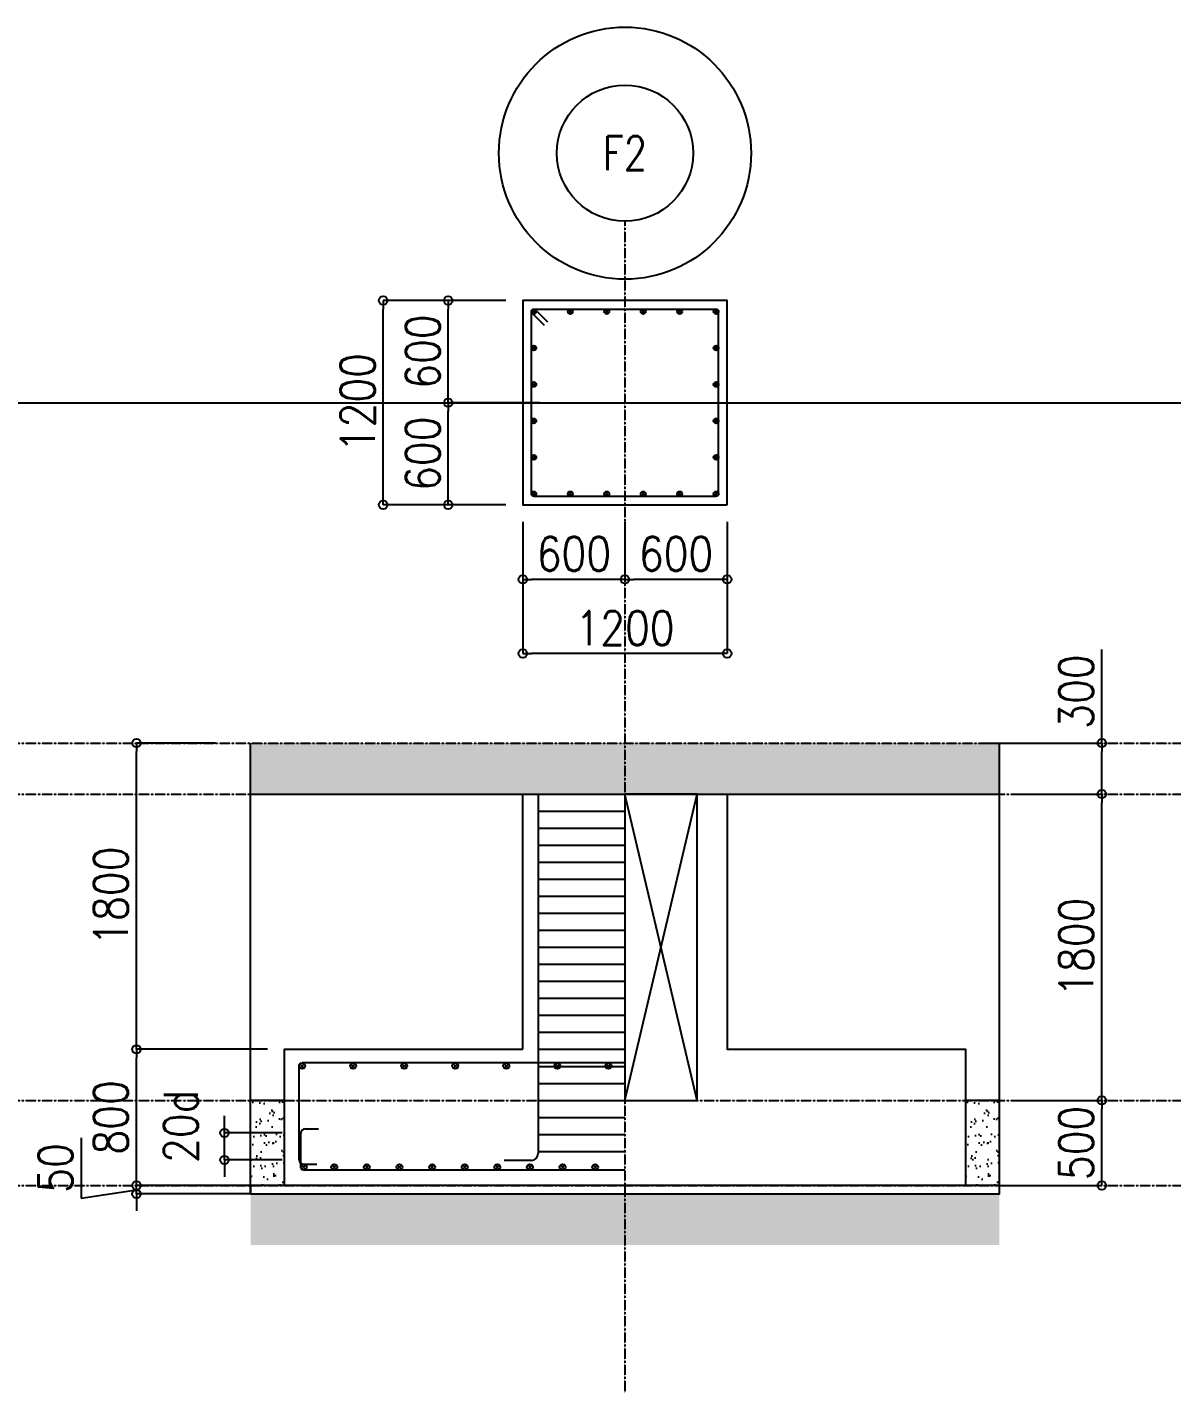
# Model space of a CAD drawing. Extents: x -668440 to 1010955, y -1678500 to 210463.
# Drawn here: x -187784 to -154151, y -64715 to -24852 of the extents above; entities that cross this region are included whole.
import ezdxf
from ezdxf.enums import TextEntityAlignment as Align

# ---------------------------------------------------------------- set-up
doc = ezdxf.new("R2010")
doc.units = 0
doc.header["$MEASUREMENT"] = 0
doc.linetypes.add('CENTER', pattern=[2, 1.25, -0.25, 0.25, -0.25])
doc.layers.get('0').update_dxf_attribs({"color": 3, "linetype": 'CONTINUOUS'})
doc.layers.get('Defpoints').update_dxf_attribs({"color": 251, "linetype": 'CONTINUOUS'})
for name, color, linetype in [('Bフーチング', 6, 'CONTINUOUS'), ('RC大梁', 7, 'CONTINUOUS'), ('RC柱', 7, 'CONTINUOUS'), ('RC鉄筋', 4, 'CONTINUOUS'), ('寸法', 3, 'CONTINUOUS'), ('注記', 3, 'CONTINUOUS'), ('通り芯', 3, 'CENTER')]:
    doc.layers.add(name, color=color, linetype=linetype)
doc.styles.add('DRACAD', font='txt', dxfattribs={"width": 0.85, "bigfont": 'extfont2'})
doc.dimstyles.new('MYDIM', dxfattribs={"dimtxt": 120, "dimasz": 20, "dimexe": 1.25, "dimexo": 50, "dimgap": 50, "dimtad": 1, "dimdec": 4, "dimdsep": 46, "dimtxsty": 'DRACAD', "dimblk": 'ORIGIN', "dimcen": 2.5, "dimadec": 0, "dimazin": 0, "dimtfac": 1, "dimtdec": 4, "dimtmove": 0, "dimatfit": 3, "dimfxl": 1, "dimtolj": 1, "dimtzin": 0, "dimarcsym": 0})

# ---------------------------------------------------------------- blocks, each defined once
blk = doc.blocks.new('_ORIGIN')
at = {"color": 0, "linetype": 'ByBlock', "lineweight": -2}
blk.add_line((0, 0), (-1, 0), dxfattribs=at)
blk.add_circle((0, 0), 0.5, dxfattribs=at)
blk = doc.blocks.new('*D9869')
at = {"layer": 'Defpoints', "color": 0}
for p in [(-126101.1, -37462.3), (-125662.7, -37462.3), (-125462.7, -38062.3)]:
    blk.add_point(p, dxfattribs=at)
at = {"layer": '寸法', "color": 0, "lineweight": -2}
for p, q in [((-125762.7, -37462.3), (-126101.1, -37462.3)), ((-126101.1, -38012.3), (-126101.1, -37512.3)), ((-125562.7, -38062.3), (-126101.1, -38062.3))]:
    blk.add_line(p, q, dxfattribs=at)
at = {"layer": '寸法', "color": 0, "linetype": 'ByBlock', "lineweight": -2, "xscale": 50, "yscale": 50, "zscale": 50}
for p, rotation in [((-126101.1, -37462.3), 90), ((-126101.1, -38062.3), 270)]:
    blk.add_blockref('_ORIGIN', p, dxfattribs=dict(at, rotation=rotation))
at = {"layer": '寸法', "color": 0, "insert": (-126251.1, -37762.3), "char_height": 200, "attachment_point": 5, "rotation": 90, "style": 'DRACAD'}
blk.add_mtext('\\A1;600', dxfattribs=at)
blk = doc.blocks.new('*D9870')
at = {"layer": 'Defpoints', "color": 0}
for p in [(-126101.1, -38062.3), (-125462.7, -38062.3), (-125662.7, -38662.3)]:
    blk.add_point(p, dxfattribs=at)
at = {"layer": '寸法', "color": 0, "lineweight": -2}
for p, q in [((-125562.7, -38062.3), (-126101.1, -38062.3)), ((-126101.1, -38612.3), (-126101.1, -38112.3)), ((-125762.7, -38662.3), (-126101.1, -38662.3))]:
    blk.add_line(p, q, dxfattribs=at)
at = {"layer": '寸法', "color": 0, "linetype": 'ByBlock', "lineweight": -2, "xscale": 50, "yscale": 50, "zscale": 50}
for p, rotation in [((-126101.1, -38062.3), 90), ((-126101.1, -38662.3), 270)]:
    blk.add_blockref('_ORIGIN', p, dxfattribs=dict(at, rotation=rotation))
at = {"layer": '寸法', "color": 0, "insert": (-126251.1, -38362.3), "char_height": 200, "attachment_point": 5, "rotation": 90, "style": 'DRACAD'}
blk.add_mtext('\\A1;600', dxfattribs=at)
blk = doc.blocks.new('*D9871')
at = {"layer": 'Defpoints', "color": 0}
for p in [(-125662.7, -38662.3), (-125062.7, -38662.3), (-125662.7, -39100.7)]:
    blk.add_point(p, dxfattribs=at)
at = {"layer": '寸法', "color": 0, "lineweight": -2}
for p, q in [((-125662.7, -38762.3), (-125662.7, -39100.7)), ((-125062.7, -38762.3), (-125062.7, -39100.7)), ((-125112.7, -39100.7), (-125612.7, -39100.7))]:
    blk.add_line(p, q, dxfattribs=at)
at = {"layer": '寸法', "color": 0, "linetype": 'ByBlock', "lineweight": -2, "xscale": 50, "yscale": 50, "zscale": 50, "rotation": 180}
blk.add_blockref('_ORIGIN', (-125662.7, -39100.7), dxfattribs=at)
at = {"layer": '寸法', "color": 0, "linetype": 'ByBlock', "lineweight": -2, "xscale": 50, "yscale": 50, "zscale": 50}
blk.add_blockref('_ORIGIN', (-125062.7, -39100.7), dxfattribs=at)
at = {"layer": '寸法', "color": 0, "insert": (-125362.7, -38950.7), "char_height": 200, "attachment_point": 5, "style": 'DRACAD'}
blk.add_mtext('\\A1;600', dxfattribs=at)
blk = doc.blocks.new('*D9872')
at = {"layer": 'Defpoints', "color": 0}
for p in [(-125062.7, -38662.3), (-124462.7, -38662.3), (-125062.7, -39100.7)]:
    blk.add_point(p, dxfattribs=at)
at = {"layer": '寸法', "color": 0, "lineweight": -2}
for p, q in [((-125062.7, -38762.3), (-125062.7, -39100.7)), ((-124462.7, -38762.3), (-124462.7, -39100.7)), ((-124512.7, -39100.7), (-125012.7, -39100.7))]:
    blk.add_line(p, q, dxfattribs=at)
at = {"layer": '寸法', "color": 0, "linetype": 'ByBlock', "lineweight": -2, "xscale": 50, "yscale": 50, "zscale": 50, "rotation": 180}
blk.add_blockref('_ORIGIN', (-125062.7, -39100.7), dxfattribs=at)
at = {"layer": '寸法', "color": 0, "linetype": 'ByBlock', "lineweight": -2, "xscale": 50, "yscale": 50, "zscale": 50}
blk.add_blockref('_ORIGIN', (-124462.7, -39100.7), dxfattribs=at)
at = {"layer": '寸法', "color": 0, "insert": (-124762.7, -38950.7), "char_height": 200, "attachment_point": 5, "style": 'DRACAD'}
blk.add_mtext('\\A1;600', dxfattribs=at)
blk = doc.blocks.new('*D9873')
at = {"layer": 'Defpoints', "color": 0}
for p in [(-125662.7, -38662.3), (-124462.7, -38662.3), (-125662.7, -39536.5)]:
    blk.add_point(p, dxfattribs=at)
at = {"layer": '寸法', "color": 0, "lineweight": -2}
for p, q in [((-125662.7, -38762.3), (-125662.7, -39536.5)), ((-124462.7, -38762.3), (-124462.7, -39536.5)), ((-124512.7, -39536.5), (-125612.7, -39536.5))]:
    blk.add_line(p, q, dxfattribs=at)
at = {"layer": '寸法', "color": 0, "linetype": 'ByBlock', "lineweight": -2, "xscale": 50, "yscale": 50, "zscale": 50, "rotation": 180}
blk.add_blockref('_ORIGIN', (-125662.7, -39536.5), dxfattribs=at)
at = {"layer": '寸法', "color": 0, "linetype": 'ByBlock', "lineweight": -2, "xscale": 50, "yscale": 50, "zscale": 50}
blk.add_blockref('_ORIGIN', (-124462.7, -39536.5), dxfattribs=at)
at = {"layer": '寸法', "color": 0, "insert": (-125062.7, -39386.5), "char_height": 200, "attachment_point": 5, "style": 'DRACAD'}
blk.add_mtext('\\A1;1200', dxfattribs=at)
blk = doc.blocks.new('*D9874')
at = {"layer": 'Defpoints', "color": 0}
for p in [(-126483.4, -37462.3), (-125662.7, -37462.3), (-125662.7, -38662.3)]:
    blk.add_point(p, dxfattribs=at)
at = {"layer": '寸法', "color": 0, "lineweight": -2}
for p, q in [((-125762.7, -37462.3), (-126483.4, -37462.3)), ((-126483.4, -38612.3), (-126483.4, -37512.3)), ((-125762.7, -38662.3), (-126483.4, -38662.3))]:
    blk.add_line(p, q, dxfattribs=at)
at = {"layer": '寸法', "color": 0, "linetype": 'ByBlock', "lineweight": -2, "xscale": 50, "yscale": 50, "zscale": 50}
for p, rotation in [((-126483.4, -37462.3), 90), ((-126483.4, -38662.3), 270)]:
    blk.add_blockref('_ORIGIN', p, dxfattribs=dict(at, rotation=rotation))
at = {"layer": '寸法', "color": 0, "insert": (-126633.4, -38062.3), "char_height": 200, "attachment_point": 5, "rotation": 90, "style": 'DRACAD'}
blk.add_mtext('\\A1;1200', dxfattribs=at)
blk = doc.blocks.new('*D9889')
at = {"layer": 'Defpoints', "color": 0}
for p in [(-127933.6, -40062.3), (-127370.2, -40062.3), (-127062.7, -41862.3)]:
    blk.add_point(p, dxfattribs=at)
at = {"layer": '寸法', "color": 0, "lineweight": -2}
for p, q in [((-127470.2, -40062.3), (-127933.6, -40062.3)), ((-127933.6, -41812.3), (-127933.6, -40112.3)), ((-127162.7, -41862.3), (-127933.6, -41862.3))]:
    blk.add_line(p, q, dxfattribs=at)
at = {"layer": '寸法', "color": 0, "linetype": 'ByBlock', "lineweight": -2, "xscale": 50, "yscale": 50, "zscale": 50}
for p, rotation in [((-127933.6, -40062.3), 90), ((-127933.6, -41862.3), 270)]:
    blk.add_blockref('_ORIGIN', p, dxfattribs=dict(at, rotation=rotation))
at = {"layer": '寸法', "color": 0, "insert": (-128083.6, -40962.3), "char_height": 200, "attachment_point": 5, "rotation": 90, "style": 'DRACAD'}
blk.add_mtext('\\A1;1800', dxfattribs=at)
blk = doc.blocks.new('*D9890')
at = {"layer": 'Defpoints', "color": 0}
for p in [(-127933.6, -41862.3), (-127062.7, -41862.3), (-127370.2, -42662.3)]:
    blk.add_point(p, dxfattribs=at)
at = {"layer": '寸法', "color": 0, "lineweight": -2}
for p, q in [((-127162.7, -41862.3), (-127933.6, -41862.3)), ((-127933.6, -42612.3), (-127933.6, -41912.3)), ((-127470.2, -42662.3), (-127933.6, -42662.3))]:
    blk.add_line(p, q, dxfattribs=at)
at = {"layer": '寸法', "color": 0, "linetype": 'ByBlock', "lineweight": -2, "xscale": 50, "yscale": 50, "zscale": 50}
for p, rotation in [((-127933.6, -41862.3), 90), ((-127933.6, -42662.3), 270)]:
    blk.add_blockref('_ORIGIN', p, dxfattribs=dict(at, rotation=rotation))
at = {"layer": '寸法', "color": 0, "insert": (-128083.6, -42262.3), "char_height": 200, "attachment_point": 5, "rotation": 90, "style": 'DRACAD'}
blk.add_mtext('\\A1;800', dxfattribs=at)
blk = doc.blocks.new('*D9891')
at = {"layer": 'Defpoints', "color": 0}
for p in [(-127933.6, -42662.3), (-127162.7, -42662.3), (-127162.7, -42712.3)]:
    blk.add_point(p, dxfattribs=at)
at = {"layer": '寸法', "color": 0, "lineweight": -2}
for p, q in [((-128258.6, -42382.3), (-128258.6, -42737.3)), ((-127933.6, -42612.3), (-127933.6, -42562.3)), ((-128258.6, -42737.3), (-127933.6, -42687.3)), ((-127262.7, -42662.3), (-127933.6, -42662.3)), ((-127933.6, -42712.3), (-127933.6, -42662.3)), ((-127262.7, -42712.3), (-127933.6, -42712.3)), ((-127933.6, -42762.3), (-127933.6, -42812.3))]:
    blk.add_line(p, q, dxfattribs=at)
at = {"layer": '寸法', "color": 0, "linetype": 'ByBlock', "lineweight": -2, "xscale": 50, "yscale": 50, "zscale": 50}
for p, rotation in [((-127933.6, -42662.3), 270), ((-127933.6, -42712.3), 90)]:
    blk.add_blockref('_ORIGIN', p, dxfattribs=dict(at, rotation=rotation))
at = {"layer": '寸法', "color": 0, "insert": (-128408.6, -42559.8), "char_height": 200, "attachment_point": 5, "rotation": 90, "style": 'DRACAD'}
blk.add_mtext('\\A1;50', dxfattribs=at)
blk = doc.blocks.new('*D9892')
at = {"layer": 'Defpoints', "color": 0}
for p in [(-127415.6, -42353.8), (-126977.7, -42353.8), (-126977.7, -42512.3)]:
    blk.add_point(p, dxfattribs=at)
at = {"layer": '寸法', "color": 0, "lineweight": -2}
for p, q in [((-127415.6, -42303.8), (-127415.6, -42253.8)), ((-127077.7, -42353.8), (-127415.6, -42353.8)), ((-127415.6, -42512.3), (-127415.6, -42353.8)), ((-127077.7, -42512.3), (-127415.6, -42512.3)), ((-127415.6, -42562.3), (-127415.6, -42612.3))]:
    blk.add_line(p, q, dxfattribs=at)
at = {"layer": '寸法', "color": 0, "linetype": 'ByBlock', "lineweight": -2, "xscale": 50, "yscale": 50, "zscale": 50}
for p, rotation in [((-127415.6, -42353.8), 270), ((-127415.6, -42512.3), 90)]:
    blk.add_blockref('_ORIGIN', p, dxfattribs=dict(at, rotation=rotation))
at = {"layer": '寸法', "color": 0, "insert": (-127672.4, -42314.7), "char_height": 200, "attachment_point": 5, "rotation": 90, "style": 'DRACAD'}
blk.add_mtext('\\A1;\\A1;20d', dxfattribs=at)
blk = doc.blocks.new('*D9943')
at = {"layer": 'Defpoints', "color": 0}
for p in [(-122862.7, -40362.3), (-122261.1, -40362.3), (-122862.7, -42162.3)]:
    blk.add_point(p, dxfattribs=at)
at = {"layer": '寸法', "color": 0, "lineweight": -2}
for p, q in [((-122762.7, -40362.3), (-122261.1, -40362.3)), ((-122261.1, -42112.3), (-122261.1, -40412.3)), ((-122762.7, -42162.3), (-122261.1, -42162.3))]:
    blk.add_line(p, q, dxfattribs=at)
at = {"layer": '寸法', "color": 0, "linetype": 'ByBlock', "lineweight": -2, "xscale": 50, "yscale": 50, "zscale": 50}
for p, rotation in [((-122261.1, -40362.3), 90), ((-122261.1, -42162.3), 270)]:
    blk.add_blockref('_ORIGIN', p, dxfattribs=dict(at, rotation=rotation))
at = {"layer": '寸法', "color": 0, "insert": (-122411.1, -41262.3), "char_height": 200, "attachment_point": 5, "rotation": 90, "style": 'DRACAD'}
blk.add_mtext('\\A1;1800', dxfattribs=at)
blk = doc.blocks.new('*D9944')
at = {"layer": 'Defpoints', "color": 0}
for p in [(-122862.7, -42162.3), (-122261.1, -42162.3), (-122962.7, -42662.3)]:
    blk.add_point(p, dxfattribs=at)
at = {"layer": '寸法', "color": 0, "lineweight": -2}
for p, q in [((-122762.7, -42162.3), (-122261.1, -42162.3)), ((-122261.1, -42612.3), (-122261.1, -42212.3)), ((-122862.7, -42662.3), (-122261.1, -42662.3))]:
    blk.add_line(p, q, dxfattribs=at)
at = {"layer": '寸法', "color": 0, "linetype": 'ByBlock', "lineweight": -2, "xscale": 50, "yscale": 50, "zscale": 50}
for p, rotation in [((-122261.1, -42162.3), 90), ((-122261.1, -42662.3), 270)]:
    blk.add_blockref('_ORIGIN', p, dxfattribs=dict(at, rotation=rotation))
at = {"layer": '寸法', "color": 0, "insert": (-122411.1, -42412.3), "char_height": 200, "attachment_point": 5, "rotation": 90, "style": 'DRACAD'}
blk.add_mtext('\\A1;500', dxfattribs=at)
blk = doc.blocks.new('*D9945')
at = {"layer": 'Defpoints', "color": 0}
for p in [(-123037.7, -40062.3), (-122261.1, -40062.3), (-122862.7, -40362.3)]:
    blk.add_point(p, dxfattribs=at)
at = {"layer": '寸法', "color": 0, "lineweight": -2}
for p, q in [((-122261.1, -40062.3), (-122261.1, -39512.1)), ((-122937.7, -40062.3), (-122261.1, -40062.3)), ((-122261.1, -40312.3), (-122261.1, -40112.3)), ((-122762.7, -40362.3), (-122261.1, -40362.3))]:
    blk.add_line(p, q, dxfattribs=at)
at = {"layer": '寸法', "color": 0, "linetype": 'ByBlock', "lineweight": -2, "xscale": 50, "yscale": 50, "zscale": 50}
for p, rotation in [((-122261.1, -40062.3), 90), ((-122261.1, -40362.3), 270)]:
    blk.add_blockref('_ORIGIN', p, dxfattribs=dict(at, rotation=rotation))
at = {"layer": '寸法', "color": 0, "insert": (-122411.1, -39760.4), "char_height": 200, "attachment_point": 5, "rotation": 90, "style": 'DRACAD'}
blk.add_mtext('\\A1;300', dxfattribs=at)
blk = doc.blocks.new('基礎配筋図')
at = {"layer": '注記'}
h = blk.add_hatch(dxfattribs=at)
h.set_pattern_fill('AR-SAND', color=256, scale=50)
h.set_pattern_definition([(37.5, (-156953.01, -4940.92), (-3.14967, 96.34119), [0, -76, 0, -85, 0, -81.25]), (7.5, (-156953.01, -4940.92), (88.48884, 141.1073), [0, -41, 0, -68.5, 0, -26.25]), (327.5, (-157014.51, -4940.92), (155.7071, 0.28295), [0, -25, 0, -90, 0, -117.5]), (317.5, (-157014.51, -4940.92), (150.30633, 43.88378), [0, -12.5, 0, -59, 0, -67.5])])
h.paths.add_polyline_path([(-127262.65046, -40362.28448), (-122862.65046, -40362.28448), (-122862.65046, -40062.28448), (-127262.65046, -40062.28448)])
h = blk.add_hatch(dxfattribs=at)
h.set_pattern_fill('AR-SAND', color=256, scale=50)
h.set_pattern_definition([(37.5, (-162153.01, -4940.92), (-3.14967, 96.34119), [0, -76, 0, -85, 0, -81.25]), (7.5, (-162153.01, -4940.92), (88.48884, 141.1073), [0, -41, 0, -68.5, 0, -26.25]), (327.5, (-162214.51, -4940.92), (155.70709, 0.28295), [0, -25, 0, -90, 0, -117.5]), (317.5, (-162214.51, -4940.92), (150.30633, 43.88378), [0, -12.5, 0, -59, 0, -67.5])])
h.paths.add_polyline_path([(-127262.65046, -42662.28447), (-127062.65046, -42662.28447), (-127062.65046, -42162.28447), (-127262.65046, -42162.28447)])
h = blk.add_hatch(dxfattribs=at)
h.set_pattern_fill('AR-SAND', color=256, scale=50)
h.set_pattern_definition([(37.5, (-157953.01, -4940.92), (-3.14967, 96.34119), [0, -76, 0, -85, 0, -81.25]), (7.5, (-157953.01, -4940.92), (88.48884, 141.1073), [0, -41, 0, -68.5, 0, -26.25]), (327.5, (-158014.51, -4940.92), (155.70709, 0.28295), [0, -25, 0, -90, 0, -117.5]), (317.5, (-158014.51, -4940.92), (150.30633, 43.88378), [0, -12.5, 0, -59, 0, -67.5])])
h.paths.add_polyline_path([(-123062.65046, -42662.28447), (-122862.65046, -42662.28447), (-122862.65046, -42162.28447), (-123062.65046, -42162.28447)])
h = blk.add_hatch(dxfattribs=at)
h.set_pattern_fill('AR-SAND', color=256, scale=50)
h.set_pattern_definition([(37.5, (-156953.01, -7590.92), (-3.14967, 96.34119), [0, -76, 0, -85, 0, -81.25]), (7.5, (-156953.01, -7590.92), (88.48884, 141.1073), [0, -41, 0, -68.5, 0, -26.25]), (327.5, (-157014.51, -7590.92), (155.7071, 0.28295), [0, -25, 0, -90, 0, -117.5]), (317.5, (-157014.51, -7590.92), (150.30633, 43.88378), [0, -12.5, 0, -59, 0, -67.5])])
h.paths.add_polyline_path([(-127262.65046, -43012.28447), (-122862.65046, -43012.28447), (-122862.65046, -42712.28447), (-127262.65046, -42712.28447)])
at = {"layer": 'Bフーチング'}
for points in [[(-125662.65046, -41862.28447), (-125662.65046, -40362.28448), (-124462.65046, -40362.28448), (-124462.65046, -41862.28447), (-123062.65046, -41862.28447), (-123062.65046, -42662.28447), (-127062.65046, -42662.28447), (-127062.65046, -41862.28447)], [(-127262.65046, -42712.28447), (-122862.65046, -42712.28447), (-122862.65046, -42662.28447), (-127262.65046, -42662.28447)]]:
    blk.add_lwpolyline(points, close=True, dxfattribs=at)
at = {"layer": 'Defpoints'}
for p, q in [((-138883.64033, -38062.28447), (-100562.65046, -38062.28447)), ((-127262.65046, -42712.28447), (-127262.65046, -40062.28448)), ((-122862.65046, -42712.28447), (-122862.65046, -40062.28448))]:
    blk.add_line(p, q, dxfattribs=at)
blk.add_circle((-125062.65045, -36596.08615), 740.63924, dxfattribs=at)
at = {"layer": 'RC大梁'}
for p, q in [((-127262.65046, -40362.28448), (-125662.65046, -40362.28448)), ((-125062.65046, -42162.28447), (-124637.65046, -40362.28448)), ((-124637.65046, -42162.28447), (-125062.65046, -40362.28448)), ((-124462.65046, -40362.28448), (-122862.65046, -40362.28448)), ((-127062.65046, -42162.28447), (-127262.65046, -42162.28447)), ((-122862.65046, -42162.28447), (-123062.65046, -42162.28447))]:
    blk.add_line(p, q, dxfattribs=at)
blk.add_lwpolyline([(-125062.65046, -42162.28447), (-124637.65046, -42162.28447), (-124637.65046, -40362.28448), (-125062.65046, -40362.28448)], close=True, dxfattribs=at)
at = {"layer": 'RC柱'}
blk.add_lwpolyline([(-124462.65046, -38662.28447), (-124462.65046, -37462.28447), (-125662.65046, -37462.28447), (-125662.65046, -38662.28447)], close=True, dxfattribs=at)
at = {"layer": 'RC鉄筋'}
for p, q in [((-125612.65046, -38597.78447), (-125612.65046, -37526.78447)), ((-125609.11061, -37537.74463), (-125587.1903, -37515.82432)), ((-125587.1903, -37537.74463), (-125609.11061, -37515.82432)), ((-125598.15046, -37512.28447), (-124527.15046, -37512.28447)), ((-125394.91061, -37537.74463), (-125372.9903, -37515.82432)), ((-125372.9903, -37537.74463), (-125394.91061, -37515.82432)), ((-125180.71061, -37537.74463), (-125158.7903, -37515.82432)), ((-125158.7903, -37537.74463), (-125180.71061, -37515.82432)), ((-124966.51061, -37537.74463), (-124944.5903, -37515.82432)), ((-124944.5903, -37537.74463), (-124966.51061, -37515.82432)), ((-124752.31061, -37537.74463), (-124730.3903, -37515.82432)), ((-124730.3903, -37537.74463), (-124752.31061, -37515.82432)), ((-124516.1903, -37537.74463), (-124538.11061, -37515.82432)), ((-124538.11061, -37537.74463), (-124516.1903, -37515.82432)), ((-124512.65046, -38597.78447), (-124512.65046, -37526.78447)), ((-125587.1903, -37751.94463), (-125609.11061, -37730.02432)), ((-125587.1903, -37730.02432), (-125609.11061, -37751.94463)), ((-124538.11061, -37751.94463), (-124516.1903, -37730.02432)), ((-124538.11061, -37730.02432), (-124516.1903, -37751.94463)), ((-125587.1903, -37966.14463), (-125609.11061, -37944.22432)), ((-125587.1903, -37944.22432), (-125609.11061, -37966.14463)), ((-124538.11061, -37966.14463), (-124516.1903, -37944.22432)), ((-124538.11061, -37944.22432), (-124516.1903, -37966.14463)), ((-125587.1903, -38180.34463), (-125609.11061, -38158.42432)), ((-125587.1903, -38158.42432), (-125609.11061, -38180.34463)), ((-124538.11061, -38180.34463), (-124516.1903, -38158.42432)), ((-124538.11061, -38158.42432), (-124516.1903, -38180.34463)), ((-125587.1903, -38394.54463), (-125609.11061, -38372.62432)), ((-125587.1903, -38372.62432), (-125609.11061, -38394.54463)), ((-124538.11061, -38394.54463), (-124516.1903, -38372.62432)), ((-124538.11061, -38372.62432), (-124516.1903, -38394.54463)), ((-125609.11061, -38586.82432), (-125587.1903, -38608.74463)), ((-125587.1903, -38586.82432), (-125609.11061, -38608.74463)), ((-125394.91061, -38586.82432), (-125372.9903, -38608.74463)), ((-125372.9903, -38586.82432), (-125394.91061, -38608.74463)), ((-125180.71061, -38586.82432), (-125158.7903, -38608.74463)), ((-125158.7903, -38586.82432), (-125180.71061, -38608.74463)), ((-124966.51061, -38586.82432), (-124944.5903, -38608.74463)), ((-124944.5903, -38586.82432), (-124966.51061, -38608.74463)), ((-124752.31061, -38586.82432), (-124730.3903, -38608.74463)), ((-124730.3903, -38586.82432), (-124752.31061, -38608.74463)), ((-124516.1903, -38586.82432), (-124538.11061, -38608.74463)), ((-124538.11061, -38586.82432), (-124516.1903, -38608.74463)), ((-125598.15046, -38612.28447), (-124527.15046, -38612.28447)), ((-125572.65046, -40362.28448), (-125572.65046, -42474.78447)), ((-125572.65046, -40362.28448), (-125062.65046, -40362.28448)), ((-125572.65046, -40462.28447), (-125062.65046, -40462.28447)), ((-125572.65046, -40562.28447), (-125062.65046, -40562.28447)), ((-125572.65046, -40662.28447), (-125062.65046, -40662.28447)), ((-125572.65046, -40762.28447), (-125062.65046, -40762.28447)), ((-125572.65046, -40862.28447), (-125062.65046, -40862.28447)), ((-125572.65046, -40962.28447), (-125062.65046, -40962.28447)), ((-125572.65046, -41062.28447), (-125062.65046, -41062.28447)), ((-125572.65046, -41162.28447), (-125062.65046, -41162.28447)), ((-125572.65046, -41262.28447), (-125062.65046, -41262.28447)), ((-125572.65046, -41362.28447), (-125062.65046, -41362.28447)), ((-125572.65046, -41462.28447), (-125062.65046, -41462.28447)), ((-125572.65046, -41562.28447), (-125062.65046, -41562.28447)), ((-125572.65046, -41662.28447), (-125062.65046, -41662.28447)), ((-125572.65046, -41762.28447), (-125062.65046, -41762.28447)), ((-125572.65046, -41862.28447), (-125062.65046, -41862.28447)), ((-126977.65045, -42512.28449), (-126977.65045, -41959.78447)), ((-125062.65046, -41942.28437), (-126960.15046, -41942.28447)), ((-125572.65046, -41962.28447), (-125062.65046, -41962.28447)), ((-125572.65046, -42062.28447), (-125062.65046, -42062.28447)), ((-125572.65046, -42162.28447), (-125062.65046, -42162.28447)), ((-126942.65045, -42329.78447), (-126862.65045, -42329.78447)), ((-125572.65046, -42262.28447), (-125062.65046, -42262.28447)), ((-126967.65045, -42554.78449), (-126967.65045, -42354.78447)), ((-125572.65046, -42362.28447), (-125062.65046, -42362.28447)), ((-125572.65046, -42462.28447), (-125062.65046, -42462.28447)), ((-126952.65045, -42537.28449), (-126872.65045, -42537.28449)), ((-125062.65046, -42572.28439), (-126950.15935, -42572.28449)), ((-125612.65046, -42514.78447), (-125772.65046, -42514.78447))]:
    blk.add_line(p, q, dxfattribs=at)
at = {"layer": 'RC鉄筋', "linetype": 'Continuous'}
for p, q in [((-125608.4035, -37537.03752), (-125538.54135, -37606.89967)), ((-125587.89741, -37516.53142), (-125518.03526, -37586.39357)), ((-126974.9997, -41974.63371), (-126945.30121, -41944.93523)), ((-126974.9997, -41944.93523), (-126945.30121, -41974.63371)), ((-126674.9997, -41974.63371), (-126645.30121, -41944.93523)), ((-126674.9997, -41944.93523), (-126645.30121, -41974.63371)), ((-126374.9997, -41974.63371), (-126345.30121, -41944.93523)), ((-126374.9997, -41944.93523), (-126345.30121, -41974.63371)), ((-126074.9997, -41974.63371), (-126045.30121, -41944.93523)), ((-126074.9997, -41944.93523), (-126045.30121, -41974.63371)), ((-125774.9997, -41974.63371), (-125745.30121, -41944.93523)), ((-125774.9997, -41944.93523), (-125745.30121, -41974.63371)), ((-125474.9997, -41974.63371), (-125445.30121, -41944.93523)), ((-125474.9997, -41944.93523), (-125445.30121, -41974.63371)), ((-125174.9997, -41974.63371), (-125145.30121, -41944.93523)), ((-125174.9997, -41944.93523), (-125145.30121, -41974.63371)), ((-126964.9997, -42569.63373), (-126935.30121, -42539.93525)), ((-126964.9997, -42539.93525), (-126935.30121, -42569.63373)), ((-126785.83303, -42569.63373), (-126756.13455, -42539.93525)), ((-126785.83303, -42539.93525), (-126756.13455, -42569.63373)), ((-126594.16636, -42569.63373), (-126564.46788, -42539.93525)), ((-126594.16636, -42539.93525), (-126564.46788, -42569.63373)), ((-126402.4997, -42569.63373), (-126372.80121, -42539.93525)), ((-126402.4997, -42539.93525), (-126372.80121, -42569.63373)), ((-126210.83303, -42569.63373), (-126181.13455, -42539.93525)), ((-126210.83303, -42539.93525), (-126181.13455, -42569.63373)), ((-126019.16636, -42569.63373), (-125989.46788, -42539.93525)), ((-126019.16636, -42539.93525), (-125989.46788, -42569.63373)), ((-125827.4997, -42569.63373), (-125797.80121, -42539.93525)), ((-125827.4997, -42539.93525), (-125797.80121, -42569.63373)), ((-125635.83303, -42569.63373), (-125606.13455, -42539.93525)), ((-125635.83303, -42539.93525), (-125606.13455, -42569.63373)), ((-125444.16636, -42569.63373), (-125414.46788, -42539.93525)), ((-125444.16636, -42539.93525), (-125414.46788, -42569.63373)), ((-125252.4997, -42569.63373), (-125222.80121, -42539.93525)), ((-125252.4997, -42539.93525), (-125222.80121, -42569.63373))]:
    blk.add_line(p, q, dxfattribs=at)
at = {"layer": 'RC鉄筋'}
for centre in [(-125598.15046, -37526.78447), (-125383.95046, -37526.78447), (-125169.75046, -37526.78447), (-124955.55046, -37526.78447), (-124741.35046, -37526.78447), (-124527.15046, -37526.78447), (-125598.15046, -37740.98447), (-124527.15046, -37740.98447), (-125598.15046, -37955.18447), (-124527.15046, -37955.18447), (-125598.15046, -38169.38447), (-124527.15046, -38169.38447), (-125598.15046, -38383.58447), (-124527.15046, -38383.58447), (-125598.15046, -38597.78447), (-125383.95046, -38597.78447), (-125169.75046, -38597.78447), (-124955.55046, -38597.78447), (-124741.35046, -38597.78447), (-124527.15046, -38597.78447)]:
    blk.add_circle(centre, 14.5, dxfattribs=at)
at = {"layer": 'RC鉄筋', "linetype": 'Continuous'}
for centre in [(-126960.15045, -41959.78447), (-126660.15045, -41959.78447), (-126360.15045, -41959.78447), (-126060.15045, -41959.78447), (-125760.15045, -41959.78447), (-125460.15045, -41959.78447), (-125160.15045, -41959.78447), (-126950.15045, -42554.78449), (-126770.98379, -42554.78449), (-126579.31712, -42554.78449), (-126387.65045, -42554.78449), (-126195.98379, -42554.78449), (-126004.31712, -42554.78449), (-125812.65045, -42554.78449), (-125620.98379, -42554.78449), (-125429.31712, -42554.78449), (-125237.65045, -42554.78449)]:
    blk.add_circle(centre, 17.5, dxfattribs=at)
at = {"layer": 'RC鉄筋'}
for centre, radius, start, end in [((-126942.65045, -42354.78447), 25, 90, 180), ((-125612.65046, -42474.78447), 40, 270, 0), ((-126952.65045, -42512.28449), 25, 180, 270)]:
    blk.add_arc(centre, radius, start, end, dxfattribs=at)
at = {"layer": '注記'}
blk.add_circle((-125062.65045, -36596.08615), 400, dxfattribs=at)
at = {"layer": '通り芯'}
for p, q in [((-125062.65046, -36996.08615), (-125062.65045, -49996.08615)), ((-138883.64033, -40062.28448), (-100562.65046, -40062.28448)), ((-138883.64033, -40362.28448), (-100562.65046, -40362.28448)), ((-138883.64033, -42162.28447), (-100562.65046, -42162.28447)), ((-138883.64033, -42662.28447), (-100562.65046, -42662.28447))]:
    blk.add_line(p, q, dxfattribs=at)
at = {"layer": '注記', "style": 'DRACAD', "width": 0.8}
blk.add_text('F2', height=200, dxfattribs=at).set_placement((-125062.65045, -36596.08615), align=Align.MIDDLE_CENTER)
at = {"layer": '寸法'}
for base, p1, p2, angle, override, picture, middle in [((-126483.43171, -37462.28447), (-125662.65046, -38662.28447, 12), (-125662.65046, -37462.28447, 12), 90, {"dimtxt": 200, "dimasz": 50, "dimexe": 0, "dimexo": 100, "dimgap": 50, "dimtad": 1, "dimjust": 0, "dimtmove": 0}, '*D9874', (-126633.43171, -38062.28447)), ((-126101.08796, -37462.28447), (-125462.65046, -38062.28447, 12), (-125662.65046, -37462.28447, 12), 90, {"dimtxt": 200, "dimasz": 50, "dimexe": 0, "dimexo": 100, "dimgap": 50, "dimtad": 1, "dimjust": 0, "dimtmove": 0}, '*D9869', (-126251.08796, -37762.28447)), ((-126101.08796, -38062.28447), (-125662.65046, -38662.28447, 12), (-125462.65046, -38062.28447, 12), 90, {"dimtxt": 200, "dimasz": 50, "dimexe": 0, "dimexo": 100, "dimgap": 50, "dimtad": 1, "dimjust": 0, "dimtmove": 0}, '*D9870', (-126251.08796, -38362.28447)), ((-125662.65046, -39100.72197), (-125062.65046, -38662.28447, 12), (-125662.65046, -38662.28447, 12), 180, {"dimtxt": 200, "dimasz": 50, "dimexe": 0, "dimexo": 100, "dimgap": 50, "dimtad": 1, "dimjust": 0, "dimtofl": 1, "dimtmove": 0}, '*D9871', (-125362.65046, -38950.72197)), ((-125662.65046, -39536.54362), (-124462.65046, -38662.28447, 12), (-125662.65046, -38662.28447, 12), 180, {"dimtxt": 200, "dimasz": 50, "dimexe": 0, "dimexo": 100, "dimgap": 50, "dimtad": 1, "dimjust": 0, "dimtofl": 1, "dimtmove": 0}, '*D9873', (-125062.65046, -39386.54362)), ((-125062.65046, -39100.72197), (-124462.65046, -38662.28447, 12), (-125062.65046, -38662.28447, 12), 180, {"dimtxt": 200, "dimasz": 50, "dimexe": 0, "dimexo": 100, "dimgap": 50, "dimtad": 1, "dimjust": 0, "dimtofl": 1, "dimtmove": 0}, '*D9872', (-124762.65046, -38950.72197)), ((-127933.64033, -40062.28448), (-127062.65046, -41862.28447, 12), (-127370.20283, -40062.28448, 12), 90, {"dimtxt": 200, "dimasz": 50, "dimexe": 0, "dimexo": 100, "dimgap": 50, "dimtad": 1, "dimjust": 0, "dimtmove": 0}, '*D9889', (-128083.64033, -40962.28447)), ((-122261.10298, -40362.28448), (-122862.65046, -42162.28447, 12), (-122862.65046, -40362.28448, 12), 90, {"dimtxt": 200, "dimasz": 50, "dimexe": 0, "dimexo": 100, "dimgap": 50}, '*D9943', (-122411.10298, -41262.28447)), ((-127933.64033, -41862.28447), (-127370.20283, -42662.28447, 12), (-127062.65046, -41862.28447, 12), 90, {"dimtxt": 200, "dimasz": 50, "dimexe": 0, "dimexo": 100, "dimgap": 50, "dimtad": 1, "dimjust": 0, "dimtmove": 0}, '*D9890', (-128083.64033, -42262.28447)), ((-122261.10298, -42162.28447), (-122962.65046, -42662.28447, 12), (-122862.65046, -42162.28447, 12), 90, {"dimtxt": 200, "dimasz": 50, "dimexe": 0, "dimexo": 100, "dimgap": 50, "dimtad": 1, "dimjust": 0, "dimtmove": 0}, '*D9944', (-122411.10298, -42412.28447))]:
    dim = blk.add_linear_dim(base=base, p1=p1, p2=p2, angle=angle, dimstyle='MYDIM', override=override, dxfattribs=at)
    dim.commit()
    dim.dimension.update_dxf_attribs({"geometry": picture, "text_midpoint": middle})
for base, p1, p2, override, picture, middle in [((-122261.10298, -40062.28448), (-122862.65046, -40362.28448, 12), (-123037.65046, -40062.28448, 12), {"dimtxt": 200, "dimasz": 50, "dimexe": 0, "dimexo": 100, "dimgap": 50}, '*D9945', (-122261.10298, -39760.40948)), ((-127933.64033, -42662.28447), (-127162.65046, -42712.28447, 12), (-127162.65046, -42662.28447, 12), {"dimtxt": 200, "dimasz": 50, "dimexe": 0, "dimexo": 100, "dimgap": 50, "dimtmove": 1}, '*D9891', (-128258.64033, -42687.28447))]:
    dim = blk.add_linear_dim(base=base, p1=p1, p2=p2, angle=90, dimstyle='MYDIM', override=override, dxfattribs=at)
    dim.commit()
    dim.dimension.update_dxf_attribs({"geometry": picture, "text_midpoint": middle, "dimtype": 160})
dim = blk.add_linear_dim(base=(-127415.62738, -42353.77434), p1=(-126977.65045, -42512.28449, 12), p2=(-126977.65045, -42353.77434, 12), angle=90, text='\\A1;20d', dimstyle='MYDIM', override={"dimtxt": 200, "dimasz": 50, "dimexe": 0, "dimexo": 100, "dimgap": 50, "dimtxsty": 'DRACAD', "dimtmove": 1, "dimtfill": 0, "dimtfillclr": 0}, dxfattribs=at)
dim.commit()
dim.dimension.update_dxf_attribs({"geometry": '*D9892', "text_midpoint": (-127522.36826, -42314.65781), "dimtype": 160})

msp = doc.modelspace()

# ---------------------------------------------------------------- block references
at = {"xscale": 5, "yscale": 5, "zscale": 5}
msp.add_blockref('基礎配筋図', (455094.50566, 154425.52164), dxfattribs=at)

doc.saveas('drawing.dxf')
